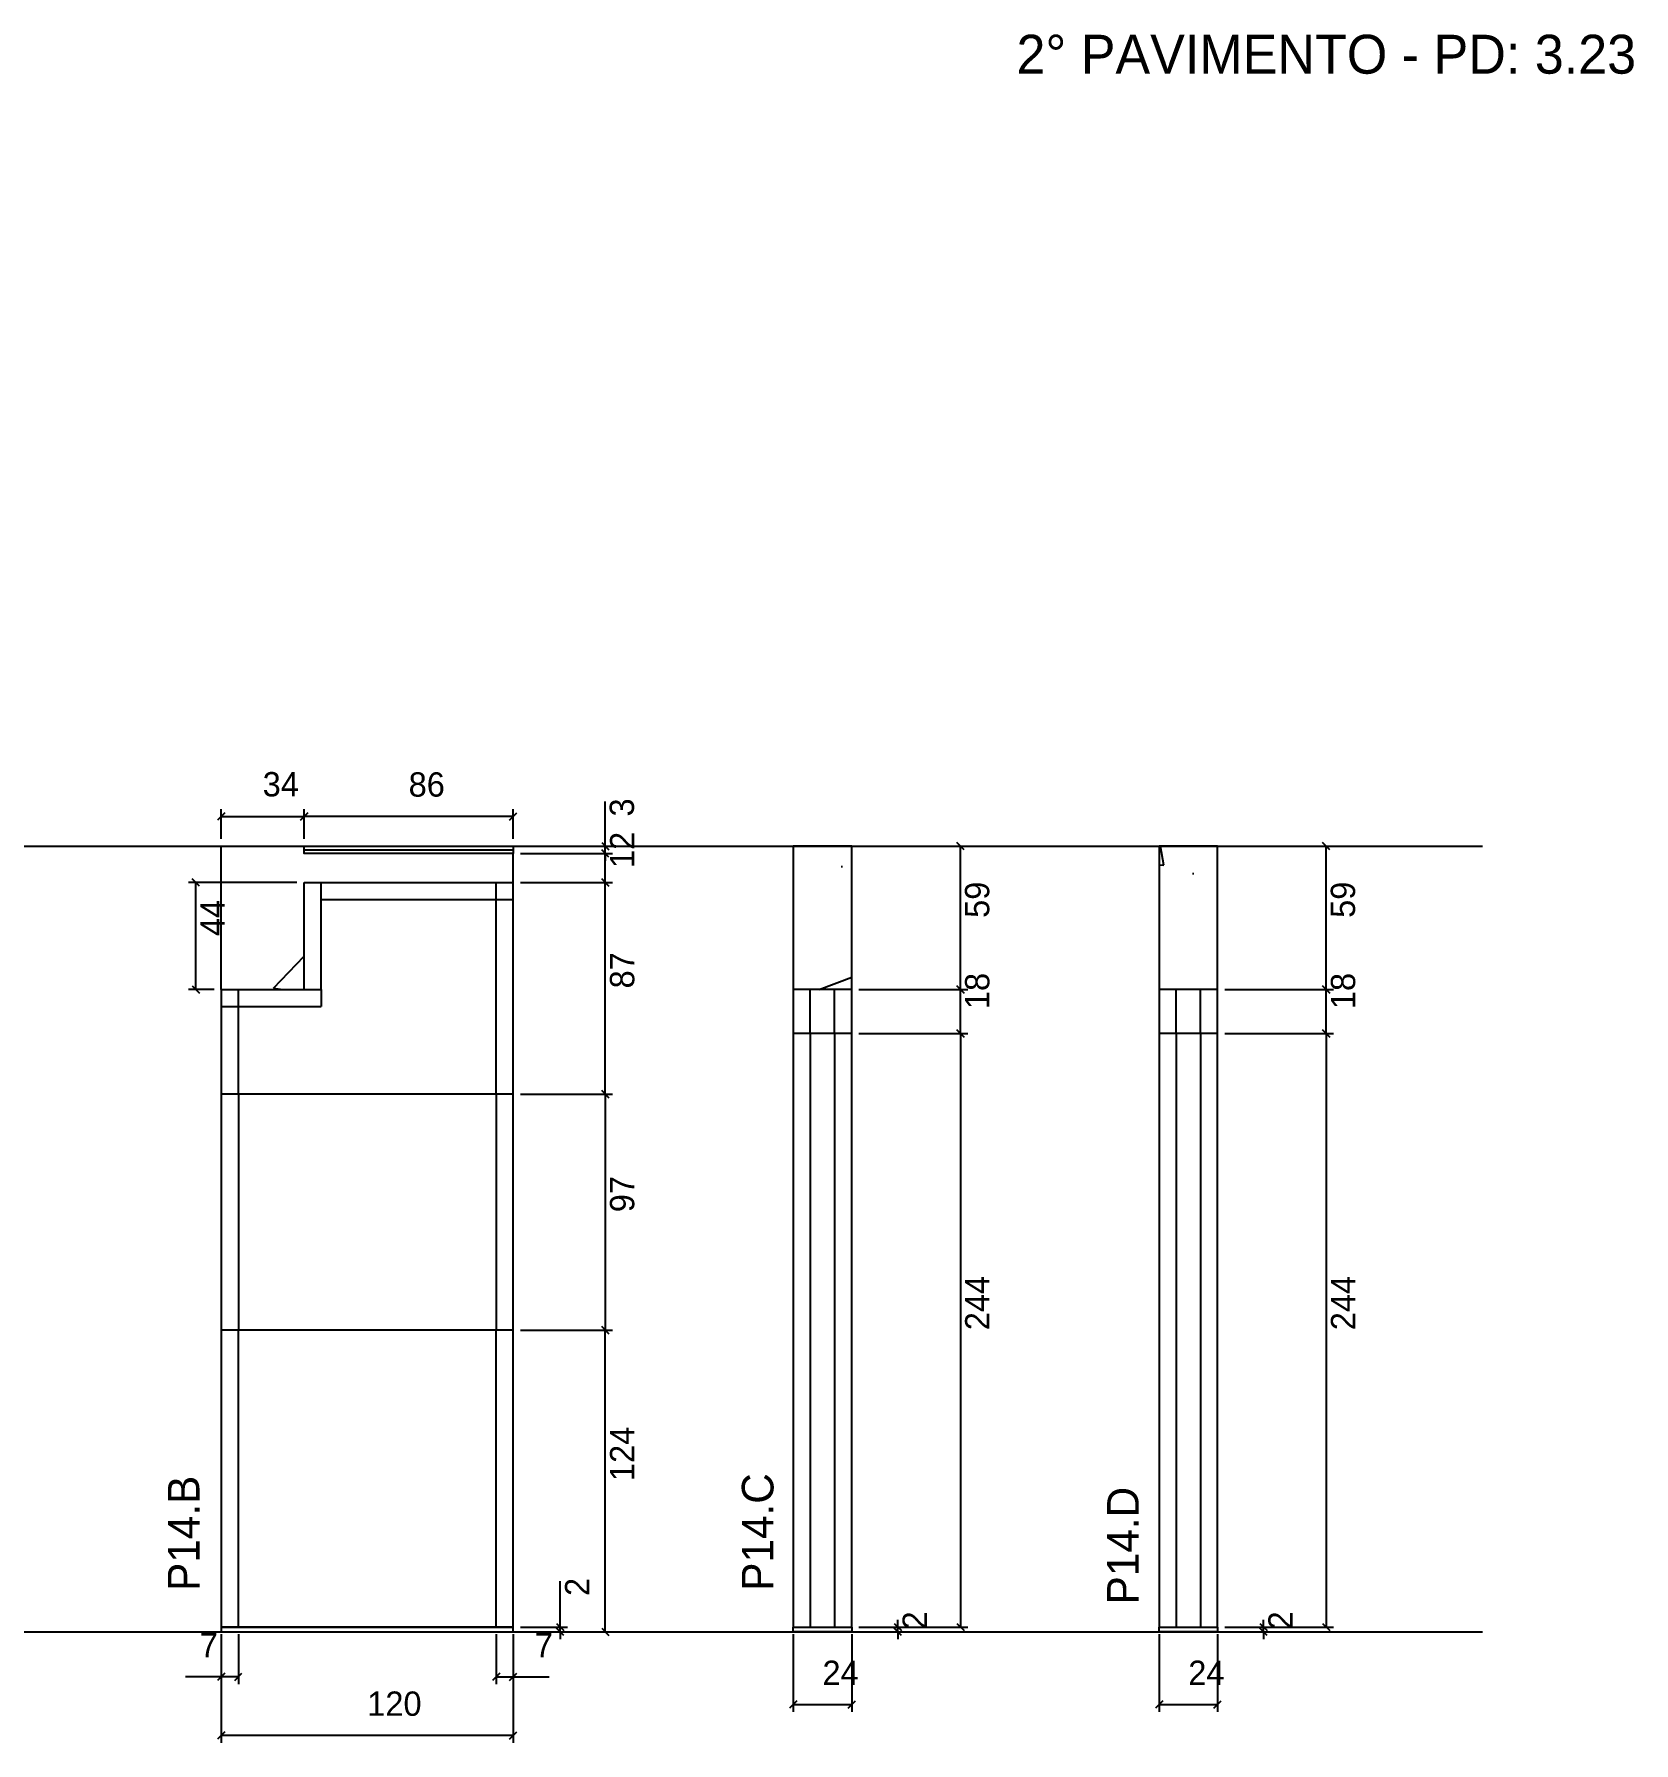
# Model space of a CAD drawing. Header units: metres. Extents: x 5057 to 6462, y 8490 to 9206.
# Drawn here: x 5805 to 6462, y 8490 to 9192 of the extents above; entities that cross this region are included whole.
import ezdxf

# ---------------------------------------------------------------- set-up
doc = ezdxf.new("R2010")
doc.units = ezdxf.units.M
for name, color, linetype in [('COTA', 7, 'Continuous'), ('NOMENCLATURA', 7, 'Continuous'), ('Nível', 7, 'Continuous'), ('Painéis', 7, 'Continuous'), ('SARR_2.2x7', 7, 'Continuous'), ('SARR_EDITAR', 7, 'Continuous'), ('Texto Seção', 7, 'Continuous')]:
    doc.layers.add(name, color=color, linetype=linetype)

msp = doc.modelspace()

# ---------------------------------------------------------------- hatches: boundary and pattern name
at = {"layer": 'COTA'}
h = msp.add_hatch(dxfattribs=at)
h.set_pattern_fill('AR-CONC')
h.paths.add_polyline_path([(5915.84, 8855.16), (6001.84, 8855.16), (6001.84, 8843.16), (5915.84, 8843.16), (5915.84, 8799.16), (5881.84, 8799.16), (5881.84, 8858.16), (5915.84, 8858.16), (5915.84, 8855.16)])
h = msp.add_hatch(dxfattribs=at)
h.set_pattern_fill('AR-CONC')
h.paths.add_polyline_path([(6140.94, 8858.16), (6116.94, 8858.16), (6116.94, 8799.16), (6140.94, 8799.16), (6140.94, 8858.16)])
h = msp.add_hatch(dxfattribs=at)
h.set_pattern_fill('AR-CONC')
h.paths.add_polyline_path([(6291.3, 8858.16), (6267.3, 8858.16), (6267.3, 8799.16), (6291.3, 8799.16), (6291.3, 8858.16)])

# ---------------------------------------------------------------- linework, layer by layer
at = {"layer": 'COTA', "color": 0, "lineweight": 25}
for p, q in [((5883.34, 8871.87), (5880.34, 8868.87)), ((5914.34, 8868.87), (5917.34, 8871.87)), ((5917.34, 8871.87), (5914.34, 8868.87)), ((6000.34, 8868.87), (6003.34, 8871.87)), ((6038.18, 8859.66), (6041.18, 8856.66)), ((6187.13, 8856.66), (6184.13, 8859.66)), ((6337.49, 8856.66), (6334.49, 8859.66)), ((6041.18, 8853.66), (6038.18, 8856.66)), ((6041.18, 8853.66), (6038.18, 8856.66)), ((5872.84, 8841.66), (5869.84, 8844.66)), ((6038.18, 8844.66), (6041.18, 8841.66)), ((6041.18, 8841.66), (6038.18, 8844.66)), ((5869.84, 8800.66), (5872.84, 8797.66)), ((6184.13, 8800.66), (6187.13, 8797.66)), ((6187.13, 8797.66), (6184.13, 8800.66)), ((6334.49, 8800.66), (6337.49, 8797.66)), ((6337.49, 8797.66), (6334.49, 8800.66)), ((6187.13, 8779.66), (6184.13, 8782.66)), ((6184.13, 8782.66), (6187.13, 8779.66)), ((6337.49, 8779.66), (6334.49, 8782.66)), ((6334.49, 8782.66), (6337.49, 8779.66)), ((6038.18, 8757.66), (6041.18, 8754.66)), ((6041.18, 8754.66), (6038.18, 8757.66)), ((6041.18, 8657.66), (6038.18, 8660.66)), ((6038.18, 8660.66), (6041.18, 8657.66)), ((6019.6, 8538.66), (6022.6, 8535.66)), ((6022.6, 8533.66), (6019.6, 8536.66)), ((6038.18, 8536.66), (6041.18, 8533.66)), ((6158.35, 8538.66), (6161.35, 8535.66)), ((6161.35, 8533.66), (6158.35, 8536.66)), ((6184.13, 8538.66), (6187.13, 8535.66)), ((6308.7, 8538.66), (6311.7, 8535.66)), ((6311.7, 8533.66), (6308.7, 8536.66)), ((6334.49, 8538.66), (6337.49, 8535.66)), ((5883.34, 8518.15), (5880.34, 8515.15)), ((5887.34, 8515.15), (5890.34, 8518.15)), ((5996.34, 8518.15), (5993.34, 8515.15)), ((6000.34, 8515.15), (6003.34, 8518.15)), ((6118.44, 8506.77), (6115.44, 8503.77)), ((6139.44, 8503.77), (6142.44, 8506.77)), ((6268.8, 8506.77), (6265.8, 8503.77)), ((6289.8, 8503.77), (6292.8, 8506.77)), ((5883.34, 8494.05), (5880.34, 8491.05)), ((6000.34, 8491.05), (6003.34, 8494.05))]:
    msp.add_line(p, q, dxfattribs=at)
at = {"layer": 'COTA', "color": 4, "lineweight": 25}
for p, q in [((5881.84, 8861.16), (5881.84, 8873.37)), ((5915.84, 8861.16), (5915.84, 8873.37)), ((5915.84, 8861.16), (5915.84, 8873.37)), ((6001.84, 8861.16), (6001.84, 8873.37)), ((6039.68, 8858.16), (6039.68, 8876.49)), ((5881.84, 8870.37), (5915.84, 8870.37)), ((6001.84, 8870.37), (5915.84, 8870.37)), ((6004.84, 8858.16), (6042.68, 8858.16)), ((6039.68, 8855.16), (6039.68, 8858.16)), ((6143.94, 8858.16), (6188.63, 8858.16)), ((6185.63, 8799.16), (6185.63, 8858.16)), ((6294.3, 8858.16), (6338.99, 8858.16)), ((6335.99, 8799.16), (6335.99, 8858.16)), ((6004.84, 8855.16), (6042.68, 8855.16)), ((6004.84, 8855.16), (6042.68, 8855.16)), ((6039.68, 8843.16), (6039.68, 8855.16)), ((6039.68, 8855.16), (6039.68, 8852.16)), ((5912.84, 8843.16), (5868.34, 8843.16)), ((5871.34, 8799.16), (5871.34, 8843.16)), ((6004.84, 8843.16), (6042.68, 8843.16)), ((6004.84, 8843.16), (6042.68, 8843.16)), ((6039.68, 8756.16), (6039.68, 8843.16)), ((5878.84, 8799.16), (5868.34, 8799.16)), ((6143.94, 8799.16), (6188.63, 8799.16)), ((6143.94, 8799.16), (6188.63, 8799.16)), ((6185.63, 8781.16), (6185.63, 8799.16)), ((6294.3, 8799.16), (6338.99, 8799.16)), ((6294.3, 8799.16), (6338.99, 8799.16)), ((6335.99, 8781.16), (6335.99, 8799.16)), ((6143.94, 8781.16), (6188.63, 8781.16)), ((6143.94, 8781.16), (6188.63, 8781.16)), ((6185.63, 8781.16), (6185.63, 8537.16)), ((6294.3, 8781.16), (6338.99, 8781.16)), ((6294.3, 8781.16), (6338.99, 8781.16)), ((6335.99, 8781.16), (6335.99, 8537.16)), ((6004.84, 8756.16), (6042.68, 8756.16)), ((6004.84, 8756.16), (6042.68, 8756.16)), ((6039.68, 8756.16), (6039.68, 8659.16)), ((6004.84, 8659.16), (6042.68, 8659.16)), ((6004.84, 8659.16), (6042.68, 8659.16)), ((6039.68, 8535.16), (6039.68, 8659.16)), ((6021.1, 8537.16), (6021.1, 8555.96)), ((5881.84, 8534.16), (5881.84, 8489.55)), ((5888.84, 8534.16), (5888.84, 8513.65)), ((5994.84, 8534.16), (5994.84, 8513.65)), ((6001.84, 8534.16), (6001.84, 8489.55)), ((6004.84, 8537.16), (6024.1, 8537.16)), ((6004.84, 8535.16), (6024.1, 8535.16)), ((6004.84, 8535.16), (6042.68, 8535.16)), ((6021.1, 8535.16), (6021.1, 8537.16)), ((6021.1, 8535.16), (6021.1, 8532.16)), ((6116.94, 8534.16), (6116.94, 8502.27)), ((6140.94, 8534.16), (6140.94, 8502.27)), ((6143.94, 8537.16), (6162.85, 8537.16)), ((6143.94, 8537.16), (6188.63, 8537.16)), ((6143.94, 8535.16), (6162.85, 8535.16)), ((6159.85, 8537.16), (6159.85, 8540.16)), ((6159.85, 8535.16), (6159.85, 8537.16)), ((6159.85, 8535.16), (6159.85, 8532.16)), ((6267.3, 8534.16), (6267.3, 8502.27)), ((6291.3, 8534.16), (6291.3, 8502.27)), ((6294.3, 8537.16), (6313.2, 8537.16)), ((6294.3, 8537.16), (6338.99, 8537.16)), ((6294.3, 8535.16), (6313.2, 8535.16)), ((6310.2, 8537.16), (6310.2, 8540.16)), ((6310.2, 8535.16), (6310.2, 8537.16)), ((6310.2, 8535.16), (6310.2, 8532.16)), ((5881.84, 8532.16), (5881.84, 8513.65)), ((6001.84, 8532.16), (6001.84, 8513.65)), ((5881.84, 8516.65), (5867.11, 8516.65)), ((5888.84, 8516.65), (5881.84, 8516.65)), ((5994.84, 8516.65), (6001.84, 8516.65)), ((6001.84, 8516.65), (6016.57, 8516.65)), ((6116.94, 8505.27), (6140.94, 8505.27)), ((6267.3, 8505.27), (6291.3, 8505.27)), ((6001.84, 8492.55), (5881.84, 8492.55))]:
    msp.add_line(p, q, dxfattribs=at)
at = {"layer": 'COTA', "color": 241, "lineweight": 25}
for p, q in [((5881.84, 8799.16), (5881.84, 8858.16)), ((5881.84, 8858.16), (5915.84, 8858.16)), ((6001.84, 8843.16), (6001.84, 8855.16))]:
    msp.add_line(p, q, dxfattribs=at)
for points in [[(6140.94, 8799.16), (6140.94, 8858.16), (6116.94, 8858.16), (6116.94, 8799.16)], [(6291.3, 8799.16), (6291.3, 8858.16), (6267.3, 8858.16), (6267.3, 8799.16)]]:
    msp.add_lwpolyline(points, dxfattribs=at)
at = {"layer": 'Nível', "color": 4, "lineweight": 25}
for p, q in [((5387.79, 8858.16), (6400.18, 8858.16)), ((5489.98, 8535.16), (6400.18, 8535.16))]:
    msp.add_line(p, q, dxfattribs=at)
at = {"layer": 'Painéis', "color": 200, "lineweight": 25}
for p, q in [((5915.84, 8843.16), (6001.84, 8843.16)), ((5915.84, 8799.16), (5915.84, 8843.16)), ((6001.84, 8783.16), (6001.84, 8843.16)), ((5881.84, 8799.16), (5881.84, 8535.16)), ((5881.84, 8799.16), (5915.84, 8799.16)), ((6116.94, 8799.16), (6116.94, 8537.16)), ((6140.94, 8799.16), (6116.94, 8799.16)), ((6140.94, 8537.16), (6140.94, 8799.16)), ((6267.3, 8799.16), (6267.3, 8537.16)), ((6291.3, 8799.16), (6267.3, 8799.16)), ((6291.3, 8537.16), (6291.3, 8799.16)), ((6001.84, 8535.16), (6001.84, 8783.16)), ((6140.94, 8781.16), (6116.94, 8781.16)), ((6291.3, 8781.16), (6267.3, 8781.16)), ((6001.84, 8756.16), (5881.84, 8756.16)), ((6001.84, 8659.16), (5881.84, 8659.16)), ((5881.84, 8537.16), (6001.84, 8537.16)), ((6116.94, 8537.16), (6140.94, 8537.16)), ((6267.3, 8537.16), (6291.3, 8537.16))]:
    msp.add_line(p, q, dxfattribs=at)
for points in [[(6001.84, 8855.16), (5915.84, 8855.16), (5915.84, 8858.16), (6001.84, 8858.16)], [(6001.84, 8537.16), (5881.84, 8537.16), (5881.84, 8535.16), (6001.84, 8535.16)], [(6116.94, 8537.16), (6140.94, 8537.16), (6140.94, 8535.16), (6116.94, 8535.16)], [(6267.3, 8537.16), (6291.3, 8537.16), (6291.3, 8535.16), (6267.3, 8535.16)]]:
    msp.add_lwpolyline(points, close=True, dxfattribs=at)
at = {"layer": 'SARR_2.2x7', "color": 40, "lineweight": 25}
for p, q in [((5922.84, 8799.16), (5922.84, 8843.16)), ((5994.84, 8756.16), (5994.84, 8843.16)), ((5922.84, 8836.16), (6001.84, 8836.16)), ((5888.84, 8756.16), (5888.84, 8799.16)), ((5915.84, 8799.16), (5922.84, 8799.16)), ((5922.84, 8799.16), (5922.84, 8792.16)), ((6123.94, 8781.16), (6123.94, 8799.16)), ((6133.94, 8781.16), (6133.94, 8799.16)), ((6274.3, 8781.16), (6274.3, 8799.16)), ((6284.3, 8781.16), (6284.3, 8799.16)), ((5881.84, 8792.16), (5922.84, 8792.16)), ((6123.94, 8781.16), (6123.94, 8537.16)), ((6133.94, 8781.16), (6133.94, 8537.16)), ((6274.3, 8781.16), (6274.3, 8537.16)), ((6284.3, 8781.16), (6284.3, 8537.16)), ((5888.84, 8756.16), (5888.84, 8659.16)), ((5994.84, 8756.16), (5994.84, 8659.16)), ((5888.84, 8537.16), (5888.84, 8659.16)), ((5994.84, 8537.16), (5994.84, 8659.16))]:
    msp.add_line(p, q, dxfattribs=at)
at = {"layer": 'SARR_EDITAR', "color": 141, "lineweight": 25}
msp.add_line((5915.84, 8856.66), (6001.84, 8856.66), dxfattribs=at)

# ---------------------------------------------------------------- texts
at = {"layer": 'COTA', "color": 240, "lineweight": 25}
for s, p in [('34', (5898.84, 8878.59)), ('86', (5958.84, 8878.49)), ('7', (5872.97, 8524.72)), ('7', (6010.7, 8524.72)), ('24', (6128.94, 8513.34)), ('24', (6279.3, 8513.34)), ('120', (5941.84, 8500.65))]:
    msp.add_text(s, height=10, dxfattribs=at).set_placement(p)
for s, p in [('3', (6051.46, 8870.33)), ('12', (6051.62, 8849.16)), ('59', (6197.49, 8828.66)), ('59', (6347.85, 8828.66)), ('44', (5883.27, 8821.16)), ('87', (6051.58, 8799.66)), ('18', (6197.53, 8791.16)), ('18', (6347.89, 8791.16)), ('97', (6051.58, 8707.66)), ('244', (6197.56, 8659.16)), ('244', (6347.91, 8659.16)), ('124', (6051.6, 8597.16)), ('2', (6033.1, 8549.91)), ('2', (6171.85, 8536.16)), ('2', (6322.2, 8536.16))]:
    msp.add_text(s, height=10, rotation=90, dxfattribs=at).set_placement(p)
at = {"layer": 'NOMENCLATURA', "color": 2, "lineweight": 25}
msp.add_text('2° PAVIMENTO - PD: 3.23', height=16, dxfattribs=at).set_placement((6208.68, 9175.67))
at = {"layer": 'Texto Seção', "color": 7, "lineweight": 15}
for s, p in [('P14.B', (5872.89, 8551.99)), ('P14.C', (6108.79, 8552.06)), ('P14.D', (6258.91, 8546.45))]:
    msp.add_text(s, height=13, rotation=90, dxfattribs=at).set_placement(p)

doc.saveas('drawing.dxf')
